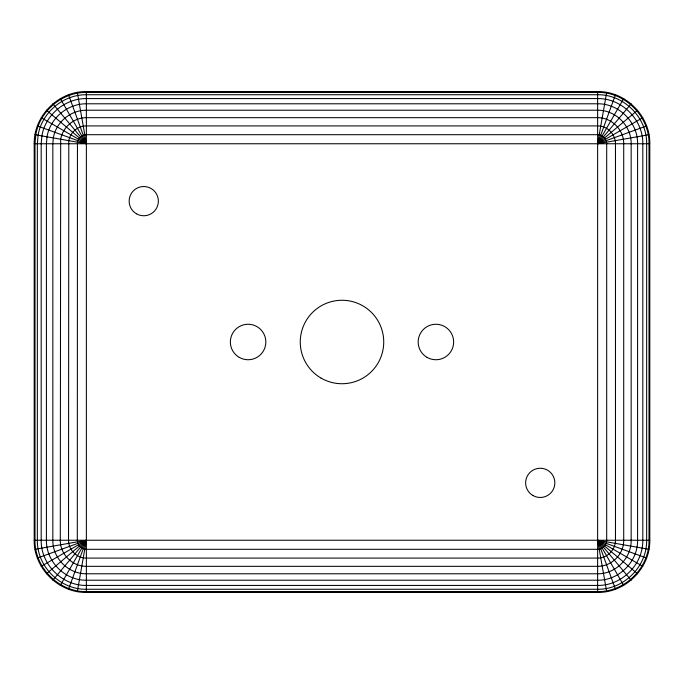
<?xml version="1.0" encoding="UTF-8"?>
<svg xmlns="http://www.w3.org/2000/svg" width="684" height="684" viewBox="0 0 684 684"><rect width="100%" height="100%" fill="white"/><g stroke="black" fill="none" stroke-linecap="round" stroke-linejoin="round"><path stroke-width="1.03" d="M34.2 143.76C33.721 115.861 58.473 91.109 86.372 91.588L597.628 91.588C625.527 91.109 650.279 115.861 649.8 143.76L649.8 540.24C650.279 568.139 625.527 592.891 597.628 592.412L86.372 592.412C58.473 592.891 33.721 568.139 34.2 540.24L34.2 143.76L649.8 143.76M77.309 591.617L86.372 540.24L34.995 549.303M606.691 92.383L597.628 143.76L649.005 134.697M68.528 589.266L86.372 540.24L37.346 558.084M615.472 94.734L597.628 143.76L646.654 125.916M60.286 585.427L86.372 540.24L41.185 566.326M623.714 98.573L597.628 143.76L642.815 117.674M52.839 580.212L86.372 540.24L46.409 573.782M631.161 103.788L597.628 143.76L637.591 110.218M34.2 540.24L649.8 540.24M34.995 134.697L86.372 143.76L77.309 92.383M649.005 549.303L597.628 540.24L606.691 591.617M37.346 125.916L86.372 143.76L68.528 94.734M646.654 558.084L597.628 540.24L615.472 589.266M41.185 117.674L86.372 143.76L60.286 98.573M642.815 566.326L597.628 540.24L623.714 585.427M637.591 573.782L597.628 540.24L631.161 580.212M46.409 110.218L86.372 143.76L52.839 103.788M597.628 91.588L597.628 592.412M86.372 91.588L86.372 592.412M35.773 134.833L34.995 143.76L34.995 540.24C34.516 567.711 58.901 592.096 86.372 591.617L597.628 591.617C625.099 592.096 649.484 567.711 649.005 540.24L649.005 143.76C649.484 116.289 625.099 91.904 597.628 92.383L86.372 92.383C62.124 92.135 39.74 110.911 35.773 134.833M38.09 135.244L37.346 143.76L37.346 540.24C36.893 566.455 60.158 589.719 86.372 589.266L597.628 589.266C623.842 589.719 647.107 566.455 646.654 540.24L646.654 143.76C647.107 117.545 623.842 94.281 597.628 94.734L86.372 94.734C63.236 94.495 41.878 112.415 38.09 135.244M41.878 135.911L41.185 143.76L41.185 540.24C40.775 564.403 62.21 585.837 86.372 585.427L597.628 585.427C621.79 585.837 643.225 564.403 642.815 540.24L642.815 143.76C643.225 119.597 621.79 98.163 597.628 98.573L86.372 98.573C65.048 98.359 45.366 114.878 41.878 135.911M47.016 136.817L46.409 143.76L46.409 540.24C46.033 561.615 65.006 580.579 86.372 580.212L597.628 580.212C618.994 580.579 637.967 561.615 637.591 540.24L637.591 143.76C637.967 122.385 618.994 103.421 597.628 103.788L86.372 103.788C67.511 103.6 50.094 118.212 47.016 136.817M53.343 137.929L52.839 143.76L52.839 540.24C52.523 558.17 68.443 574.09 86.372 573.782L597.628 573.782C615.557 574.09 631.477 558.17 631.161 540.24L631.161 143.76C631.477 125.83 615.557 109.91 597.628 110.218L86.372 110.218C70.546 110.064 55.934 122.316 53.343 137.929M60.679 139.228L60.286 540.24C60.047 554.194 72.427 566.566 86.372 566.326L597.628 566.326C611.573 566.566 623.953 554.194 623.714 540.24L623.714 143.76C623.953 129.806 611.573 117.434 597.628 117.674L86.372 117.674C74.06 117.545 62.697 127.079 60.679 139.228M68.793 140.656L68.528 540.24C68.366 549.782 76.83 558.255 86.372 558.084L597.628 558.084C607.17 558.255 615.634 549.782 615.472 540.24L615.472 143.76C615.634 134.218 607.17 125.745 597.628 125.916L86.372 125.916C77.95 125.83 70.178 132.345 68.793 140.656M77.446 142.186L77.309 540.24C77.224 545.088 81.524 549.389 86.372 549.303L597.628 549.303C602.476 549.389 606.776 545.088 606.691 540.24L606.691 143.76C606.776 138.912 602.476 134.611 597.628 134.697L86.372 134.697C82.097 134.654 78.147 137.963 77.446 142.186M321.129 378.141A41.733 41.733 0 0 0 383.733 342A41.733 41.733 0 0 0 321.129 305.859A41.733 41.733 0 0 0 321.129 378.141M427.038 357.364A17.741 17.741 0 0 0 453.646 342A17.741 17.741 0 0 0 427.038 326.636A17.741 17.741 0 0 0 427.038 357.364M136.449 213.793A14.603 14.603 0 0 0 158.363 201.139A14.603 14.603 0 0 0 136.449 188.493A14.603 14.603 0 0 0 136.449 213.793M532.939 495.507A14.603 14.603 0 0 0 554.852 482.861A14.603 14.603 0 0 0 532.939 470.207A14.603 14.603 0 0 0 532.939 495.507M239.229 357.364A17.741 17.741 0 0 0 265.837 342A17.741 17.741 0 0 0 239.229 326.636A17.741 17.741 0 0 0 239.229 357.364"/></g></svg>
